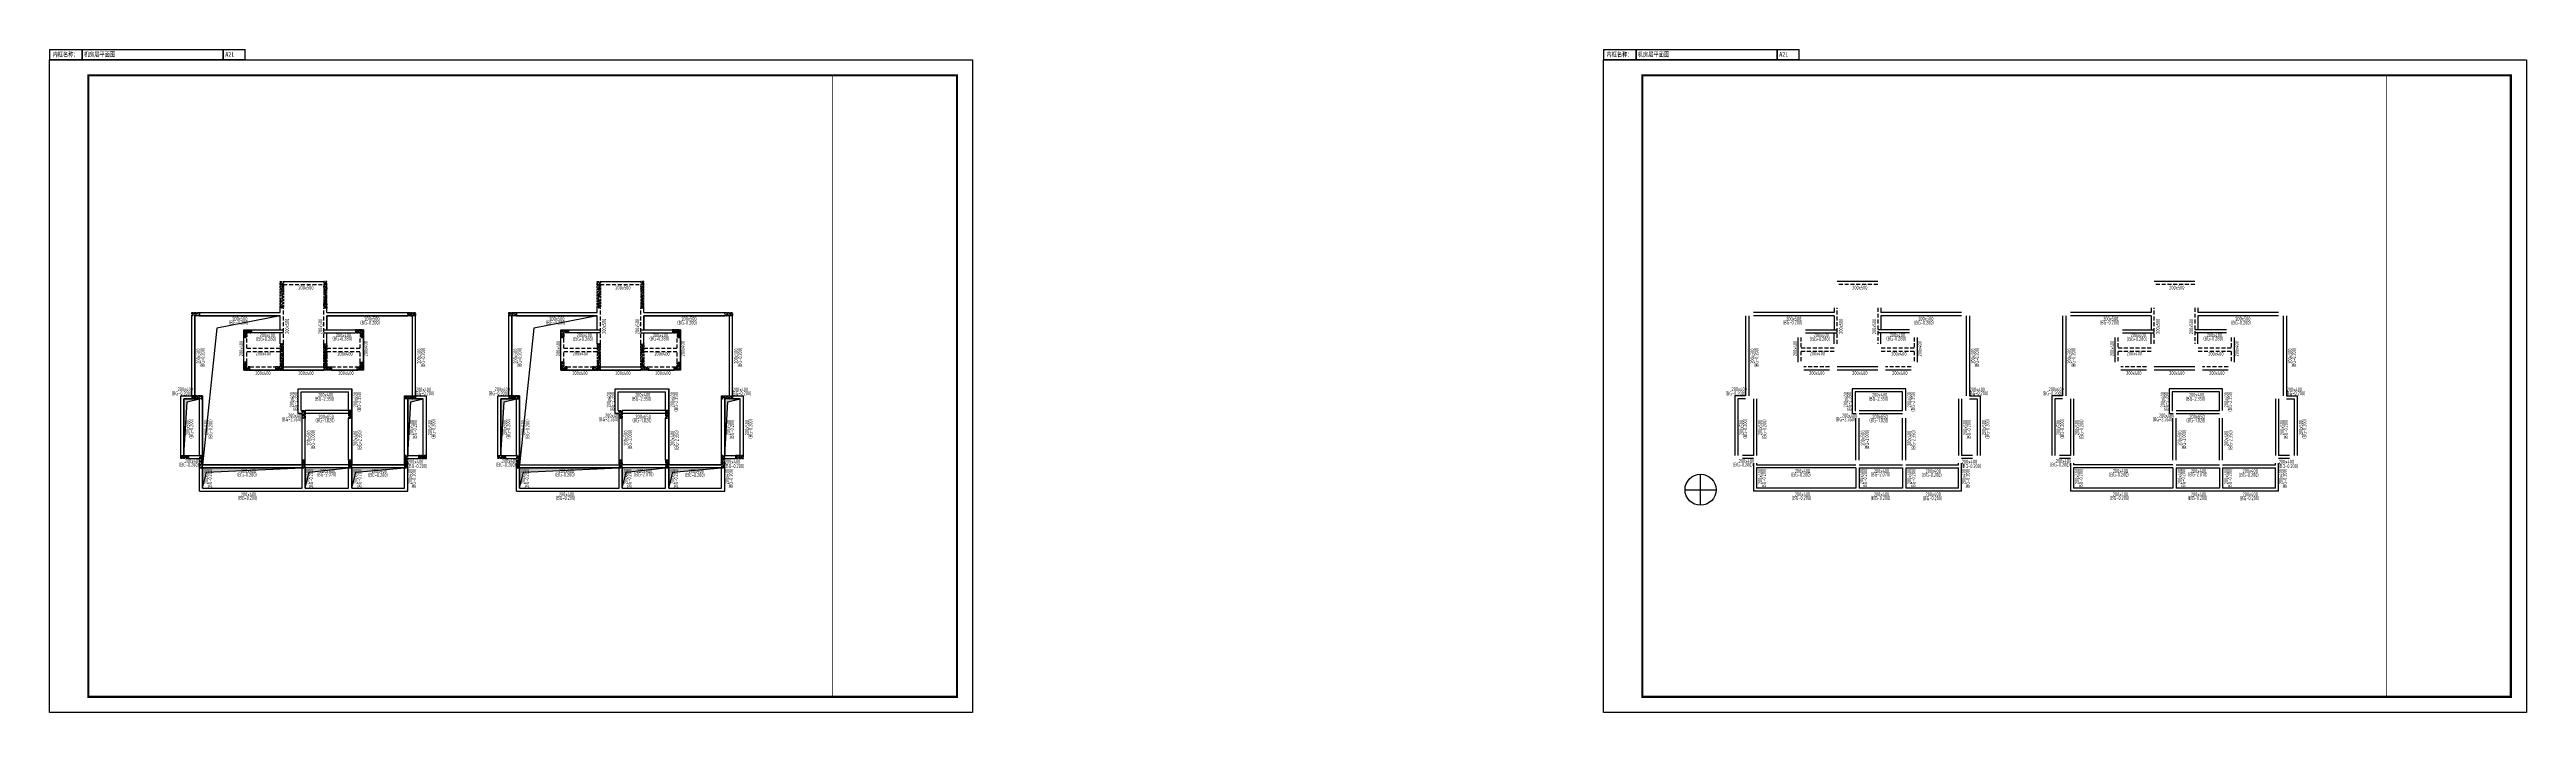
# Model space of a CAD drawing. Extents: x -100030 to 535495, y -23375 to 1879320.
# Drawn here: x 376095 to 535495, y 920793 to 963453 of the extents above; entities that cross this region are included whole.
import ezdxf

# ---------------------------------------------------------------- set-up
doc = ezdxf.new("R2010")
doc.units = 0
doc.header["$LTSCALE"] = 500
doc.linetypes.add('DASHED', pattern=[0.75, 0.5, -0.25])
doc.linetypes.add('DASHED2', pattern=[0.375, 0.25, -0.125])
doc.layers.get('0').update_dxf_attribs({"linetype": 'CONTINUOUS'})
for name, color, linetype in [('S_BEAM', 4, 'DASHED'), ('S_BEAM_TEXT_VERT', 41, 'CONTINUOUS'), ('S_HOLE', 201, 'CONTINUOUS'), ('S_HOLE_HACH', 254, 'CONTINUOUS'), ('S_WALL_BELW_DASH', 2, 'DASHED2'), ('S_WALL_BELW_DASH_HACH', 40, 'CONTINUOUS')]:
    doc.layers.add(name, color=color, linetype=linetype)
doc.layers.add('内框', color=8, linetype='CONTINUOUS', plot=False)
doc.styles.add('TH-STYLE3', font='tssdeng.shx', dxfattribs={"width": 0.7, "bigfont": 'tssdchn.shx'})
doc.styles.add('黑体', font='simhei.ttf')
pattern_1 = [(45, (0, 0), (-106.066, 106.066), []), (50, (0, 0), (215.17805, -18.82564), [22.5, -247.5]), (355, (0, 0), (-41.6254, 225.6576), [18, -198]), (100.4514, (17.93, -1.57), (173.5528, 206.8319), [19.122, -210.3426]), (46.1842, (0, 60), (320.1723, -49.6557), [33.75, -371.25]), (96.6356, (26.68, 55.86), (280.3988, 292.2354), [28.683, -315.514]), (351.1842, (0, 60), (280.3986, 292.2356), [27, -297]), (21, (30, 45), (179.0721, -120.7857), [22.5, -247.5]), (326, (30, 45), (72.9946, 217.545), [18, -198]), (71.4514, (44.92, 34.93), (252.0668, 96.7591), [19.122, -210.3426]), (37.5, (0, 0), (3.64796, 99.86816), [1.5, -195.6, 1.5, -201, 1.5, -198.75]), (7.5, (0, 0), (78.92086, 118.3235), [1.5, -114.6, 1.5, -191.1, 1.5, -75.75]), (327.5, (-66.9, 0), (160.14673, -6.76646), [1.5, -75, 1.5, -234, 1.5, -310.5]), (317.5, (-96.9, 0), (174.95585, 30.0315), [1.5, -97.5, 1.5, -155.4, 1.5, -220.5])]

# ---------------------------------------------------------------- blocks, each defined once
blk = doc.blocks.new('THAPE_A2L_inner')
at = {"layer": '内框'}
for p, q in [((0, 426.6), (0, 420)), ((0, 426.6), (126, 426.6)), ((0, 420), (21, 420)), ((12, 420), (0, 420)), ((36, 420), (12, 420)), ((21, 420), (21, 426.6)), ((21, 426.6), (21, 420)), ((21, 420), (111.8, 420)), ((84, 420), (36, 420)), ((126, 420), (84, 420)), ((111.8, 420), (111.8, 426.6)), ((111.8, 426.6), (111.8, 420)), ((111.8, 420), (126, 420)), ((126, 420), (126, 426.6))]:
    blk.add_line(p, q, dxfattribs=at)
blk.add_lwpolyline([(0, 0), (0, 420), (594, 420), (594, 0)], close=True, dxfattribs=at)
at = {"layer": '内框', "const_width": 1.4}
blk.add_lwpolyline([(25, 410), (25, 10), (584, 10), (584, 410)], close=True, dxfattribs=at)
at = {"layer": '内框', "const_width": 0.5}
blk.add_lwpolyline([(504, 410), (504, 10)], dxfattribs=at)
at = {"layer": '内框', "style": '黑体', "width": 0.8}
for s, p in [('内框名称：', (1.9, 422)), ('A2L', (113.1, 422))]:
    blk.add_text(s, height=3, dxfattribs=at).set_placement(p)
blk.add_attdef('内框名称', (22.1, 422), '', height=3, dxfattribs=at)
blk = doc.blocks.new('BASEPOINT', base_point=(382345, 835125))
for p, q in [((382345, 834125), (382345, 836125)), ((381345, 835125), (383345, 835125))]:
    blk.add_line(p, q)
blk.add_circle((382345, 835125), 1000)
blk = doc.blocks.new('DXMX_View_Plane_DEFAULT_19F_191030102230831939')
at = {"layer": 'S_WALL_BELW_DASH_HACH', "lineweight": -3}
h = blk.add_hatch(dxfattribs=at)
h.set_pattern_fill('钢筋混凝土', color=256, scale=30, style=0, pattern_type=2)
h.set_pattern_definition(pattern_1)
h.paths.add_polyline_path([(8800, 13200), (8800, 11700), (8600, 11700), (8600, 13400), (8800, 13400)], flags=0)
h = blk.add_hatch(dxfattribs=at)
h.set_pattern_fill('钢筋混凝土', color=256, scale=30, style=0, pattern_type=2)
h.set_pattern_definition(pattern_1)
h.paths.add_polyline_path([(11400, 13200), (11400, 11700), (11600, 11700), (11600, 13400), (11400, 13400)], flags=0)
h = blk.add_hatch(dxfattribs=at)
h.set_pattern_fill('钢筋混凝土', color=256, scale=30, style=0, pattern_type=2)
h.set_pattern_definition(pattern_1)
h.paths.add_polyline_path([(29200, 13200), (29200, 11700), (29000, 11700), (29000, 13400), (29200, 13400)], flags=0)
h = blk.add_hatch(dxfattribs=at)
h.set_pattern_fill('钢筋混凝土', color=256, scale=30, style=0, pattern_type=2)
h.set_pattern_definition(pattern_1)
h.paths.add_polyline_path([(31800, 13200), (31800, 11700), (32000, 11700), (32000, 13400), (31800, 13400)], flags=0)
h = blk.add_hatch(dxfattribs=at)
h.set_pattern_fill('钢筋混凝土', color=256, scale=30, style=0, pattern_type=2)
h.set_pattern_definition(pattern_1)
h.paths.add_polyline_path([(2900, 11400), (3400, 11400), (3400, 11200), (2900, 11200)], flags=0)
h = blk.add_hatch(dxfattribs=at)
h.set_pattern_fill('钢筋混凝土', color=256, scale=30, style=0, pattern_type=2)
h.set_pattern_definition(pattern_1)
h.paths.add_polyline_path([(16800, 11400), (17300, 11400), (17300, 11200), (16800, 11200)], flags=0)
h = blk.add_hatch(dxfattribs=at)
h.set_pattern_fill('钢筋混凝土', color=256, scale=30, style=0, pattern_type=2)
h.set_pattern_definition(pattern_1)
h.paths.add_polyline_path([(23300, 11400), (23800, 11400), (23800, 11200), (23300, 11200)], flags=0)
h = blk.add_hatch(dxfattribs=at)
h.set_pattern_fill('钢筋混凝土', color=256, scale=30, style=0, pattern_type=2)
h.set_pattern_definition(pattern_1)
h.paths.add_polyline_path([(37200, 11400), (37700, 11400), (37700, 11200), (37200, 11200)], flags=0)
h = blk.add_hatch(dxfattribs=at)
h.set_pattern_fill('钢筋混凝土', color=256, scale=30, style=0, pattern_type=2)
h.set_pattern_definition(pattern_1)
h.paths.add_polyline_path([(6450, 10300), (6750, 10300), (6750, 10100), (6450, 10100), (6450, 9800), (6250, 9800), (6250, 10300)], flags=0)
h = blk.add_hatch(dxfattribs=at)
h.set_pattern_fill('钢筋混凝土', color=256, scale=30, style=0, pattern_type=2)
h.set_pattern_definition(pattern_1)
h.paths.add_polyline_path([(13750, 10300), (13450, 10300), (13450, 10100), (13750, 10100), (13750, 9800), (13950, 9800), (13950, 10300)], flags=0)
h = blk.add_hatch(dxfattribs=at)
h.set_pattern_fill('钢筋混凝土', color=256, scale=30, style=0, pattern_type=2)
h.set_pattern_definition(pattern_1)
h.paths.add_polyline_path([(26850, 10300), (27150, 10300), (27150, 10100), (26850, 10100), (26850, 9800), (26650, 9800), (26650, 10300)], flags=0)
h = blk.add_hatch(dxfattribs=at)
h.set_pattern_fill('钢筋混凝土', color=256, scale=30, style=0, pattern_type=2)
h.set_pattern_definition(pattern_1)
h.paths.add_polyline_path([(34150, 10300), (33850, 10300), (33850, 10100), (34150, 10100), (34150, 9800), (34350, 9800), (34350, 10300)], flags=0)
h = blk.add_hatch(dxfattribs=at)
h.set_pattern_fill('钢筋混凝土', color=256, scale=30, style=0, pattern_type=2)
h.set_pattern_definition(pattern_1)
h.paths.add_polyline_path([(6650, 7900), (6450, 7900), (6450, 8200), (6250, 8200), (6250, 7700), (6650, 7700)], flags=0)
h = blk.add_hatch(dxfattribs=at)
h.set_pattern_fill('钢筋混凝土', color=256, scale=30, style=0, pattern_type=2)
h.set_pattern_definition(pattern_1)
h.paths.add_polyline_path([(8600, 7900), (8300, 7900), (8300, 7700), (8800, 7700), (8800, 9400), (8600, 9400)], flags=0)
h = blk.add_hatch(dxfattribs=at)
h.set_pattern_fill('钢筋混凝土', color=256, scale=30, style=0, pattern_type=2)
h.set_pattern_definition(pattern_1)
h.paths.add_polyline_path([(11600, 7900), (11900, 7900), (11900, 7700), (11400, 7700), (11400, 9400), (11600, 9400)], flags=0)
h = blk.add_hatch(dxfattribs=at)
h.set_pattern_fill('钢筋混凝土', color=256, scale=30, style=0, pattern_type=2)
h.set_pattern_definition(pattern_1)
h.paths.add_polyline_path([(13550, 7900), (13750, 7900), (13750, 8200), (13950, 8200), (13950, 7700), (13550, 7700)], flags=0)
h = blk.add_hatch(dxfattribs=at)
h.set_pattern_fill('钢筋混凝土', color=256, scale=30, style=0, pattern_type=2)
h.set_pattern_definition(pattern_1)
h.paths.add_polyline_path([(27050, 7900), (26850, 7900), (26850, 8200), (26650, 8200), (26650, 7700), (27050, 7700)], flags=0)
h = blk.add_hatch(dxfattribs=at)
h.set_pattern_fill('钢筋混凝土', color=256, scale=30, style=0, pattern_type=2)
h.set_pattern_definition(pattern_1)
h.paths.add_polyline_path([(29000, 7900), (28700, 7900), (28700, 7700), (29200, 7700), (29200, 9400), (29000, 9400)], flags=0)
h = blk.add_hatch(dxfattribs=at)
h.set_pattern_fill('钢筋混凝土', color=256, scale=30, style=0, pattern_type=2)
h.set_pattern_definition(pattern_1)
h.paths.add_polyline_path([(32000, 7900), (32300, 7900), (32300, 7700), (31800, 7700), (31800, 9400), (32000, 9400)], flags=0)
h = blk.add_hatch(dxfattribs=at)
h.set_pattern_fill('钢筋混凝土', color=256, scale=30, style=0, pattern_type=2)
h.set_pattern_definition(pattern_1)
h.paths.add_polyline_path([(33950, 7900), (34150, 7900), (34150, 8200), (34350, 8200), (34350, 7700), (33950, 7700)], flags=0)
h = blk.add_hatch(dxfattribs=at)
h.set_pattern_fill('钢筋混凝土', color=256, scale=30, style=0, pattern_type=2)
h.set_pattern_definition(pattern_1)
h.paths.add_polyline_path([(3600, 6050), (2900, 6050), (2900, 5850), (3600, 5850)], flags=0)
h = blk.add_hatch(dxfattribs=at)
h.set_pattern_fill('钢筋混凝土', color=256, scale=30, style=0, pattern_type=2)
h.set_pattern_definition(pattern_1)
h.paths.add_polyline_path([(10000, 5100), (10200, 5100), (10200, 4600), (10000, 4600)], flags=0)
h = blk.add_hatch(dxfattribs=at)
h.set_pattern_fill('钢筋混凝土', color=256, scale=30, style=0, pattern_type=2)
h.set_pattern_definition(pattern_1)
h.paths.add_polyline_path([(13000, 4600), (13200, 4600), (13200, 5100), (13000, 5100)], flags=0)
h = blk.add_hatch(dxfattribs=at)
h.set_pattern_fill('钢筋混凝土', color=256, scale=30, style=0, pattern_type=2)
h.set_pattern_definition(pattern_1)
h.paths.add_polyline_path([(16600, 6050), (17300, 6050), (17300, 5850), (16600, 5850)], flags=0)
h = blk.add_hatch(dxfattribs=at)
h.set_pattern_fill('钢筋混凝土', color=256, scale=30, style=0, pattern_type=2)
h.set_pattern_definition(pattern_1)
h.paths.add_polyline_path([(24000, 6050), (23300, 6050), (23300, 5850), (24000, 5850)], flags=0)
h = blk.add_hatch(dxfattribs=at)
h.set_pattern_fill('钢筋混凝土', color=256, scale=30, style=0, pattern_type=2)
h.set_pattern_definition(pattern_1)
h.paths.add_polyline_path([(30400, 5100), (30600, 5100), (30600, 4600), (30400, 4600)], flags=0)
h = blk.add_hatch(dxfattribs=at)
h.set_pattern_fill('钢筋混凝土', color=256, scale=30, style=0, pattern_type=2)
h.set_pattern_definition(pattern_1)
h.paths.add_polyline_path([(33400, 4600), (33600, 4600), (33600, 5100), (33400, 5100)], flags=0)
h = blk.add_hatch(dxfattribs=at)
h.set_pattern_fill('钢筋混凝土', color=256, scale=30, style=0, pattern_type=2)
h.set_pattern_definition(pattern_1)
h.paths.add_polyline_path([(37000, 6050), (37700, 6050), (37700, 5850), (37000, 5850)], flags=0)
h = blk.add_hatch(dxfattribs=at)
h.set_pattern_fill('钢筋混凝土', color=256, scale=30, style=0, pattern_type=2)
h.set_pattern_definition(pattern_1)
h.paths.add_polyline_path([(2200, 2200), (2700, 2200), (2700, 2000), (2200, 2000)], flags=0)
h = blk.add_hatch(dxfattribs=at)
h.set_pattern_fill('钢筋混凝土', color=256, scale=30, style=0, pattern_type=2)
h.set_pattern_definition(pattern_1)
h.paths.add_polyline_path([(3400, 1400), (3600, 1400), (3600, 2200), (3400, 2200)], flags=0)
h = blk.add_hatch(dxfattribs=at)
h.set_pattern_fill('钢筋混凝土', color=256, scale=30, style=0, pattern_type=2)
h.set_pattern_definition(pattern_1)
h.paths.add_polyline_path([(10000, 1400), (10200, 1400), (10200, 1900), (10000, 1900)], flags=0)
h = blk.add_hatch(dxfattribs=at)
h.set_pattern_fill('钢筋混凝土', color=256, scale=30, style=0, pattern_type=2)
h.set_pattern_definition(pattern_1)
h.paths.add_polyline_path([(13000, 1400), (13200, 1400), (13200, 1900), (13000, 1900)], flags=0)
h = blk.add_hatch(dxfattribs=at)
h.set_pattern_fill('钢筋混凝土', color=256, scale=30, style=0, pattern_type=2)
h.set_pattern_definition(pattern_1)
h.paths.add_polyline_path([(16600, 1400), (16800, 1400), (16800, 2200), (16600, 2200)], flags=0)
h = blk.add_hatch(dxfattribs=at)
h.set_pattern_fill('钢筋混凝土', color=256, scale=30, style=0, pattern_type=2)
h.set_pattern_definition(pattern_1)
h.paths.add_polyline_path([(18000, 2200), (17500, 2200), (17500, 2000), (18000, 2000)], flags=0)
h = blk.add_hatch(dxfattribs=at)
h.set_pattern_fill('钢筋混凝土', color=256, scale=30, style=0, pattern_type=2)
h.set_pattern_definition(pattern_1)
h.paths.add_polyline_path([(22600, 2200), (23100, 2200), (23100, 2000), (22600, 2000)], flags=0)
h = blk.add_hatch(dxfattribs=at)
h.set_pattern_fill('钢筋混凝土', color=256, scale=30, style=0, pattern_type=2)
h.set_pattern_definition(pattern_1)
h.paths.add_polyline_path([(23800, 1400), (24000, 1400), (24000, 2200), (23800, 2200)], flags=0)
h = blk.add_hatch(dxfattribs=at)
h.set_pattern_fill('钢筋混凝土', color=256, scale=30, style=0, pattern_type=2)
h.set_pattern_definition(pattern_1)
h.paths.add_polyline_path([(30400, 1400), (30600, 1400), (30600, 1900), (30400, 1900)], flags=0)
h = blk.add_hatch(dxfattribs=at)
h.set_pattern_fill('钢筋混凝土', color=256, scale=30, style=0, pattern_type=2)
h.set_pattern_definition(pattern_1)
h.paths.add_polyline_path([(33400, 1400), (33600, 1400), (33600, 1900), (33400, 1900)], flags=0)
h = blk.add_hatch(dxfattribs=at)
h.set_pattern_fill('钢筋混凝土', color=256, scale=30, style=0, pattern_type=2)
h.set_pattern_definition(pattern_1)
h.paths.add_polyline_path([(37000, 1400), (37200, 1400), (37200, 2200), (37000, 2200)], flags=0)
h = blk.add_hatch(dxfattribs=at)
h.set_pattern_fill('钢筋混凝土', color=256, scale=30, style=0, pattern_type=2)
h.set_pattern_definition(pattern_1)
h.paths.add_polyline_path([(38400, 2200), (37900, 2200), (37900, 2000), (38400, 2000)], flags=0)
at = {"layer": 'S_BEAM', "linetype": 'ByBlock', "lineweight": -3}
for p, q in [((8800, 13400), (11400, 13400)), ((29200, 13400), (31800, 13400)), ((2900, 6050), (2900, 11200)), ((3100, 6050), (3100, 11200)), ((3400, 11400), (8600, 11400)), ((3400, 11200), (8600, 11200)), ((8600, 11400), (8600, 11700)), ((8600, 10300), (8600, 11200)), ((11600, 11400), (11600, 11700)), ((11600, 11400), (16800, 11400)), ((11600, 11200), (16800, 11200)), ((11600, 10300), (11600, 11200)), ((17100, 6050), (17100, 11200)), ((17300, 6050), (17300, 11200)), ((23300, 6050), (23300, 11200)), ((23500, 6050), (23500, 11200)), ((23800, 11400), (29000, 11400)), ((23800, 11200), (29000, 11200)), ((29000, 11400), (29000, 11700)), ((29000, 10300), (29000, 11200)), ((32000, 11400), (32000, 11700)), ((32000, 11400), (37200, 11400)), ((32000, 11200), (37200, 11200)), ((32000, 10300), (32000, 11200)), ((37500, 6050), (37500, 11200)), ((37700, 6050), (37700, 11200)), ((6250, 8200), (6250, 9800)), ((6750, 10300), (8800, 10300)), ((8800, 10100), (6750, 10100)), ((8600, 9400), (8600, 10100)), ((11400, 10300), (13450, 10300)), ((11400, 10100), (13450, 10100)), ((11600, 9400), (11600, 10100)), ((13950, 8200), (13950, 9800)), ((26650, 8200), (26650, 9800)), ((27150, 10300), (29200, 10300)), ((29200, 10100), (27150, 10100)), ((29000, 9400), (29000, 10100)), ((31800, 10300), (33850, 10300)), ((31800, 10100), (33850, 10100)), ((32000, 9400), (32000, 10100)), ((34350, 8200), (34350, 9800)), ((6650, 7700), (8300, 7700)), ((8800, 7900), (11400, 7900)), ((8800, 7700), (11400, 7700)), ((9750, 6500), (13200, 6500)), ((9750, 4900), (9750, 6500)), ((11900, 7700), (13550, 7700)), ((13200, 5100), (13200, 6500)), ((27050, 7700), (28700, 7700)), ((29200, 7900), (31800, 7900)), ((29200, 7700), (31800, 7700)), ((30150, 6500), (33600, 6500)), ((30150, 4900), (30150, 6500)), ((32300, 7700), (33950, 7700)), ((33600, 5100), (33600, 6500)), ((2200, 6050), (2900, 6050)), ((2200, 2200), (2200, 6050)), ((2400, 5850), (2900, 5850)), ((2400, 2200), (2400, 5850)), ((3400, 2200), (3400, 5850)), ((3600, 2200), (3600, 5850)), ((9750, 4900), (10000, 4900)), ((9950, 6300), (13000, 6300)), ((9950, 5100), (9950, 6300)), ((9950, 5100), (10000, 5100)), ((13000, 5100), (10200, 5100)), ((13000, 4900), (10200, 4900)), ((13000, 5100), (13000, 6300)), ((16600, 2200), (16600, 5850)), ((16800, 2200), (16800, 5850)), ((17300, 6050), (18000, 6050)), ((17300, 5850), (17800, 5850)), ((17800, 2200), (17800, 5850)), ((18000, 2200), (18000, 6050)), ((22600, 6050), (23300, 6050)), ((22600, 2200), (22600, 6050)), ((22800, 5850), (23300, 5850)), ((22800, 2200), (22800, 5850)), ((23800, 2200), (23800, 5850)), ((24000, 2200), (24000, 5850)), ((30150, 4900), (30400, 4900)), ((30350, 6300), (33400, 6300)), ((30350, 5100), (30350, 6300)), ((30350, 5100), (30400, 5100)), ((33400, 5100), (30600, 5100)), ((33400, 4900), (30600, 4900)), ((33400, 5100), (33400, 6300)), ((37000, 2200), (37000, 5850)), ((37200, 2200), (37200, 5850)), ((37700, 6050), (38400, 6050)), ((37700, 5850), (38200, 5850)), ((38200, 2200), (38200, 5850)), ((38400, 2200), (38400, 6050)), ((10000, 1900), (10000, 4600)), ((10200, 1900), (10200, 4600)), ((13000, 1900), (13000, 4600)), ((13200, 1900), (13200, 4600)), ((30400, 1900), (30400, 4600)), ((30600, 1900), (30600, 4600)), ((33400, 1900), (33400, 4600)), ((33600, 1900), (33600, 4600)), ((2700, 2200), (3400, 2200)), ((2700, 2000), (3400, 2000)), ((3400, -100), (3400, 1700)), ((3600, 1600), (3600, 1700)), ((10000, 1600), (3600, 1600)), ((13000, 1600), (10200, 1600)), ((16600, 1600), (13200, 1600)), ((16600, 1600), (16600, 1700)), ((16800, 2200), (17500, 2200)), ((16800, 2000), (17500, 2000)), ((16800, -100), (16800, 1700)), ((23100, 2200), (23800, 2200)), ((23100, 2000), (23800, 2000)), ((23800, -100), (23800, 1700)), ((24000, 1600), (24000, 1700)), ((24000, 1600), (30400, 1600)), ((33400, 1600), (30600, 1600)), ((37000, 1600), (33600, 1600)), ((37000, 1600), (37000, 1700)), ((37200, 2200), (37900, 2200)), ((37200, 2000), (37900, 2000)), ((37200, -100), (37200, 1700)), ((3600, 1400), (10000, 1400)), ((3600, 100), (3600, 1400)), ((3600, 100), (10000, 100)), ((10000, 100), (10000, 1400)), ((13000, 1400), (10200, 1400)), ((10200, 100), (10200, 1400)), ((10200, 100), (13000, 100)), ((13000, 100), (13000, 1400)), ((16600, 1400), (13200, 1400)), ((13200, 100), (13200, 1400)), ((13200, 100), (16600, 100)), ((16600, 100), (16600, 1400)), ((24000, 1400), (30400, 1400)), ((24000, 100), (24000, 1400)), ((24000, 100), (30400, 100)), ((30400, 100), (30400, 1400)), ((33400, 1400), (30600, 1400)), ((30600, 100), (30600, 1400)), ((30600, 100), (33400, 100)), ((33400, 100), (33400, 1400)), ((37000, 1400), (33600, 1400)), ((33600, 100), (33600, 1400)), ((33600, 100), (37000, 100)), ((37000, 100), (37000, 1400)), ((3400, -100), (16800, -100)), ((23800, -100), (37200, -100))]:
    blk.add_line(p, q, dxfattribs=at)
at = {"layer": 'S_BEAM', "lineweight": -3}
for p, q in [((8800, 13200), (11400, 13200)), ((29200, 13200), (31800, 13200)), ((8800, 9400), (8800, 11700)), ((11400, 9400), (11400, 11700)), ((29200, 9400), (29200, 11700)), ((31800, 9400), (31800, 11700)), ((6450, 9100), (6450, 9800)), ((13750, 9100), (13750, 9800)), ((26850, 9100), (26850, 9800)), ((34150, 9100), (34150, 9800)), ((6450, 9100), (8600, 9100)), ((6450, 8900), (8600, 8900)), ((6450, 8200), (6450, 8900)), ((11600, 9100), (13750, 9100)), ((11600, 8900), (13750, 8900)), ((13750, 8200), (13750, 8900)), ((26850, 9100), (29000, 9100)), ((26850, 8900), (29000, 8900)), ((26850, 8200), (26850, 8900)), ((32000, 9100), (34150, 9100)), ((32000, 8900), (34150, 8900)), ((34150, 8200), (34150, 8900)), ((6650, 7900), (8300, 7900)), ((11900, 7900), (13550, 7900)), ((27050, 7900), (28700, 7900)), ((32300, 7900), (33950, 7900))]:
    blk.add_line(p, q, dxfattribs=at)
at = {"layer": 'S_WALL_BELW_DASH', "linetype": 'DASHED', "lineweight": -3, "ltscale": 0.5, "flags": 128}
for points in [[(8800, 13200), (8800, 11700), (8600, 11700), (8600, 13400), (8800, 13400), (8800, 13200)], [(11400, 13200), (11400, 11700), (11600, 11700), (11600, 13400), (11400, 13400), (11400, 13200)], [(29200, 13200), (29200, 11700), (29000, 11700), (29000, 13400), (29200, 13400), (29200, 13200)], [(31800, 13200), (31800, 11700), (32000, 11700), (32000, 13400), (31800, 13400), (31800, 13200)], [(2900, 11400), (3400, 11400), (3400, 11200), (2900, 11200), (2900, 11400)], [(16800, 11400), (17300, 11400), (17300, 11200), (16800, 11200), (16800, 11400)], [(23300, 11400), (23800, 11400), (23800, 11200), (23300, 11200), (23300, 11400)], [(37200, 11400), (37700, 11400), (37700, 11200), (37200, 11200), (37200, 11400)], [(6450, 10300), (6750, 10300), (6750, 10100), (6450, 10100), (6450, 9800), (6250, 9800), (6250, 10300), (6450, 10300)], [(13750, 10300), (13450, 10300), (13450, 10100), (13750, 10100), (13750, 9800), (13950, 9800), (13950, 10300), (13750, 10300)], [(26850, 10300), (27150, 10300), (27150, 10100), (26850, 10100), (26850, 9800), (26650, 9800), (26650, 10300), (26850, 10300)], [(34150, 10300), (33850, 10300), (33850, 10100), (34150, 10100), (34150, 9800), (34350, 9800), (34350, 10300), (34150, 10300)], [(6650, 7900), (6450, 7900), (6450, 8200), (6250, 8200), (6250, 7700), (6650, 7700), (6650, 7900)], [(8600, 7900), (8300, 7900), (8300, 7700), (8800, 7700), (8800, 9400), (8600, 9400), (8600, 7900)], [(11600, 7900), (11900, 7900), (11900, 7700), (11400, 7700), (11400, 9400), (11600, 9400), (11600, 7900)], [(13550, 7900), (13750, 7900), (13750, 8200), (13950, 8200), (13950, 7700), (13550, 7700), (13550, 7900)], [(27050, 7900), (26850, 7900), (26850, 8200), (26650, 8200), (26650, 7700), (27050, 7700), (27050, 7900)], [(29000, 7900), (28700, 7900), (28700, 7700), (29200, 7700), (29200, 9400), (29000, 9400), (29000, 7900)], [(32000, 7900), (32300, 7900), (32300, 7700), (31800, 7700), (31800, 9400), (32000, 9400), (32000, 7900)], [(33950, 7900), (34150, 7900), (34150, 8200), (34350, 8200), (34350, 7700), (33950, 7700), (33950, 7900)], [(3600, 6050), (2900, 6050), (2900, 5850), (3600, 5850), (3600, 6050)], [(10000, 5100), (10200, 5100), (10200, 4600), (10000, 4600), (10000, 5100)], [(13000, 4600), (13200, 4600), (13200, 5100), (13000, 5100), (13000, 4600)], [(16600, 6050), (17300, 6050), (17300, 5850), (16600, 5850), (16600, 6050)], [(24000, 6050), (23300, 6050), (23300, 5850), (24000, 5850), (24000, 6050)], [(30400, 5100), (30600, 5100), (30600, 4600), (30400, 4600), (30400, 5100)], [(33400, 4600), (33600, 4600), (33600, 5100), (33400, 5100), (33400, 4600)], [(37000, 6050), (37700, 6050), (37700, 5850), (37000, 5850), (37000, 6050)], [(2200, 2200), (2700, 2200), (2700, 2000), (2200, 2000), (2200, 2200)], [(3400, 1400), (3600, 1400), (3600, 2200), (3400, 2200), (3400, 1400)], [(10000, 1400), (10200, 1400), (10200, 1900), (10000, 1900), (10000, 1400)], [(13000, 1400), (13200, 1400), (13200, 1900), (13000, 1900), (13000, 1400)], [(16600, 1400), (16800, 1400), (16800, 2200), (16600, 2200), (16600, 1400)], [(18000, 2200), (17500, 2200), (17500, 2000), (18000, 2000), (18000, 2200)], [(22600, 2200), (23100, 2200), (23100, 2000), (22600, 2000), (22600, 2200)], [(23800, 1400), (24000, 1400), (24000, 2200), (23800, 2200), (23800, 1400)], [(30400, 1400), (30600, 1400), (30600, 1900), (30400, 1900), (30400, 1400)], [(33400, 1400), (33600, 1400), (33600, 1900), (33400, 1900), (33400, 1400)], [(37000, 1400), (37200, 1400), (37200, 2200), (37000, 2200), (37000, 1400)], [(38400, 2200), (37900, 2200), (37900, 2000), (38400, 2000), (38400, 2200)]]:
    blk.add_lwpolyline(points, close=True, dxfattribs=at)
at = {"layer": 'S_BEAM_TEXT_VERT', "lineweight": -3, "style": 'TH-STYLE3', "width": 0.7}
for s, p in [('200x500', (9760, 12882)), ('200x500', (30160, 12882)), ('(BG-0.200)', (5295, 10635)), ('200x500', (5510, 10882)), ('(BG+0.280)', (7055, 9575)), ('200x400', (7272, 9819)), ('(BG+0.280)', (11959, 9599)), ('200x400', (12172, 9819)), ('(BG-0.200)', (13752, 10622)), ('200x500', (14010, 10882)), ('(BG-0.200)', (25695, 10635)), ('200x500', (25910, 10882)), ('(BG+0.280)', (27455, 9575)), ('200x400', (27672, 9819)), ('(BG+0.280)', (32359, 9599)), ('200x400', (32572, 9819)), ('(BG-0.200)', (34152, 10622)), ('200x500', (34410, 10882)), ('200x400', (7022, 8648)), ('200x400', (12272, 8619)), ('200x400', (27422, 8648)), ('200x400', (32672, 8619)), ('200x400', (1993, 6346)), ('200x400', (6992, 7382)), ('200x400', (9760, 7382)), ('200x400', (12335, 7382)), ('200x400', (17322, 6328)), ('200x400', (22393, 6346)), ('200x400', (27392, 7382)), ('200x400', (30160, 7382)), ('200x400', (32735, 7382)), ('200x400', (37722, 6328)), ('(BG-0.200)', (1608, 6081)), ('200x400', (9099, 4658)), ('(BG-2.350)', (10821, 5726)), ('200x400', (11030, 5982)), ('200x650', (11055, 4582)), ('(BG-0.200)', (17257, 6084)), ('(BG-0.200)', (22008, 6081)), ('200x400', (29499, 4658)), ('(BG-2.350)', (31221, 5726)), ('200x400', (31430, 5982)), ('200x650', (31455, 4582)), ('(BG-0.200)', (37657, 6084)), ('(BG-2.350)', (8690, 4411)), ('(BG-1.820)', (10864, 4340)), ('(BG-2.350)', (29090, 4411)), ('(BG-1.820)', (31264, 4340)), ('(BG-0.200)', (2099, 1491)), ('200x400', (2460, 1732)), ('(BG-0.200)', (16802, 1398)), ('200x400', (16810, 1682)), ('(BG-0.200)', (22499, 1491)), ('200x400', (22860, 1732)), ('(BG-0.200)', (37202, 1398)), ('200x400', (37210, 1682)), ('(BG-0.200)', (5834, 845)), ('200x400', (6066, 1082)), ('(BG-2.070)', (10952, 859)), ('200x400', (11155, 1082)), ('(BG-0.200)', (14262, 827)), ('200x400', (14477, 1082)), ('(BG-0.200)', (26298, 845)), ('200x400', (26530, 1082)), ('(BG-2.070)', (31370, 859)), ('200x400', (31555, 1082)), ('(BG-0.200)', (34662, 827)), ('200x400', (34877, 1082)), ('(BG-0.200)', (5875, -653)), ('200x400', (6066, -418)), ('(BG-0.200)', (26338, -653)), ('200x400', (26530, -418))]:
    blk.add_text(s, height=250, dxfattribs=at).set_placement(p)
for s, p in [('200x500', (9155, 10034)), ('200x500', (11299, 10012)), ('200x500', (29555, 10034)), ('200x500', (31699, 10012)), ('200x500', (3455, 8109)), ('(BG-0.200)', (3725, 7871)), ('200x400', (6209, 8595)), ('200x400', (14227, 8579)), ('200x500', (17655, 8109)), ('(BG-0.200)', (17912, 7874)), ('200x500', (23855, 8109)), ('(BG-0.200)', (24125, 7871)), ('200x400', (26609, 8595)), ('200x400', (34627, 8579)), ('200x500', (38055, 8109)), ('(BG-0.200)', (38312, 7874)), ('200x400', (9461, 5295)), ('(BG-2.350)', (9695, 5057)), ('200x400', (13555, 5295)), ('(BG-2.350)', (13802, 5030)), ('200x400', (29861, 5295)), ('(BG-2.350)', (30095, 5057)), ('200x400', (33955, 5295)), ('(BG-2.350)', (34202, 5030)), ('200x500', (2755, 3509)), ('(BG-0.200)', (2997, 3293)), ('200x500', (3955, 3509)), ('(BG-0.200)', (4233, 3274)), ('200x500', (10555, 2834)), ('(BG-2.000)', (10831, 2597)), ('200x400', (13555, 2817)), ('(BG-2.350)', (13828, 2561)), ('200x500', (17155, 3509)), ('(BG-0.200)', (17388, 3256)), ('200x500', (18355, 3509)), ('(BG-0.200)', (18586, 3289)), ('200x500', (23155, 3509)), ('(BG-0.200)', (23397, 3293)), ('200x500', (24355, 3509)), ('(BG-0.200)', (24633, 3274)), ('200x500', (30955, 2834)), ('(BG-2.000)', (31231, 2597)), ('200x400', (33955, 2817)), ('(BG-2.350)', (34228, 2561)), ('200x500', (37555, 3509)), ('(BG-0.200)', (37788, 3256)), ('200x500', (38755, 3509)), ('(BG-0.200)', (38986, 3289)), ('200x400', (3955, 359)), ('(BG-0.200)', (4200, 101)), ('200x400', (10467, 359)), ('(BG-0.200)', (10715, 101)), ('200x400', (13555, 359)), ('(BG-0.200)', (13824, 101)), ('200x400', (17069, 346)), ('(BG-0.200)', (17323, 84)), ('200x400', (24355, 359)), ('(BG-0.200)', (24600, 101)), ('200x400', (30955, 359)), ('(BG-0.200)', (31190, 101)), ('200x400', (33955, 359)), ('(BG-0.200)', (34188, 101)), ('200x400', (37469, 346)), ('(BG-0.200)', (37723, 84))]:
    blk.add_text(s, height=250, rotation=90, dxfattribs=at).set_placement(p)

msp = doc.modelspace()

# ---------------------------------------------------------------- hatches: boundary and pattern name
at = {"layer": 'S_HOLE_HACH', "lineweight": -3}
h = msp.add_hatch(color=256, dxfattribs=at)
h.dxf.hatch_style = 1
h.paths.add_polyline_path([(384745, 937325), (384945, 940775), (385745, 940975), (384745, 940975)])
h = msp.add_hatch(color=256, dxfattribs=at)
h.dxf.hatch_style = 1
h.paths.add_polyline_path([(399145, 937325), (399345, 940775), (400145, 940975), (399145, 940975)])
h = msp.add_hatch(color=256, dxfattribs=at)
h.dxf.hatch_style = 1
h.paths.add_polyline_path([(405145, 937325), (405345, 940775), (406145, 940975), (405145, 940975)])
h = msp.add_hatch(color=256, dxfattribs=at)
h.dxf.hatch_style = 1
h.paths.add_polyline_path([(419545, 937325), (419745, 940775), (420545, 940975), (419545, 940975)])
h = msp.add_hatch(color=256, dxfattribs=at)
h.dxf.hatch_style = 1
h.paths.add_polyline_path([(385945, 935225), (386205, 936265), (392345, 936525), (385945, 936525)])
h = msp.add_hatch(color=256, dxfattribs=at)
h.dxf.hatch_style = 1
h.paths.add_polyline_path([(392545, 935225), (392805, 936265), (395345, 936525), (392545, 936525)])
h = msp.add_hatch(color=256, dxfattribs=at)
h.dxf.hatch_style = 1
h.paths.add_polyline_path([(395545, 935225), (395805, 936265), (398945, 936525), (395545, 936525)])
h = msp.add_hatch(color=256, dxfattribs=at)
h.dxf.hatch_style = 1
h.paths.add_polyline_path([(406345, 935225), (406605, 936265), (412745, 936525), (406345, 936525)])
h = msp.add_hatch(color=256, dxfattribs=at)
h.dxf.hatch_style = 1
h.paths.add_polyline_path([(412945, 935225), (413205, 936265), (415745, 936525), (412945, 936525)])
h = msp.add_hatch(color=256, dxfattribs=at)
h.dxf.hatch_style = 1
h.paths.add_polyline_path([(415945, 935225), (416205, 936265), (419345, 936525), (415945, 936525)])

# ---------------------------------------------------------------- linework, layer by layer
at = {"layer": 'S_BEAM', "linetype": 'ByBlock'}
for p, q in [((493745, 948525), (491145, 948525)), ((514145, 948525), (511545, 948525)), ((485245, 946325), (485245, 941175)), ((485445, 946325), (485445, 941175)), ((490945, 946525), (485745, 946525)), ((490945, 946325), (485745, 946325)), ((489095, 945425), (491145, 945425)), ((490945, 946825), (490945, 946525)), ((490945, 946325), (490945, 945425)), ((495795, 945425), (493745, 945425)), ((493945, 946825), (493945, 946525)), ((499145, 946525), (493945, 946525)), ((499145, 946325), (493945, 946325)), ((493945, 946325), (493945, 945425)), ((499445, 946325), (499445, 941175)), ((499645, 946325), (499645, 941175)), ((505645, 946325), (505645, 941175)), ((505845, 946325), (505845, 941175)), ((511345, 946525), (506145, 946525)), ((511345, 946325), (506145, 946325)), ((509495, 945425), (511545, 945425)), ((511345, 946825), (511345, 946525)), ((511345, 946325), (511345, 945425)), ((516195, 945425), (514145, 945425)), ((514345, 946825), (514345, 946525)), ((519545, 946525), (514345, 946525)), ((519545, 946325), (514345, 946325)), ((514345, 946325), (514345, 945425)), ((519845, 946325), (519845, 941175)), ((520045, 946325), (520045, 941175)), ((488595, 944925), (488595, 943325)), ((489095, 945225), (491145, 945225)), ((490945, 944525), (490945, 945225)), ((495795, 945225), (493745, 945225)), ((493945, 944525), (493945, 945225)), ((496295, 944925), (496295, 943325)), ((508995, 944925), (508995, 943325)), ((509495, 945225), (511545, 945225)), ((511345, 944525), (511345, 945225)), ((516195, 945225), (514145, 945225)), ((514345, 944525), (514345, 945225)), ((516695, 944925), (516695, 943325)), ((490645, 942825), (488995, 942825)), ((493745, 943025), (491145, 943025)), ((493745, 942825), (491145, 942825)), ((495895, 942825), (494245, 942825)), ((511045, 942825), (509395, 942825)), ((514145, 943025), (511545, 943025)), ((514145, 942825), (511545, 942825)), ((516295, 942825), (514645, 942825)), ((484545, 941175), (484545, 937325)), ((485245, 941175), (484545, 941175)), ((484745, 940975), (484745, 937325)), ((485245, 940975), (484745, 940975)), ((485745, 940975), (485745, 937325)), ((485945, 940975), (485945, 937325)), ((495545, 941625), (492095, 941625)), ((492095, 941625), (492095, 940025)), ((495345, 941425), (492295, 941425)), ((492295, 941425), (492295, 940225)), ((495345, 940225), (495345, 941425)), ((495545, 940225), (495545, 941625)), ((498945, 940975), (498945, 937325)), ((499145, 940975), (499145, 937325)), ((499645, 941175), (500345, 941175)), ((499645, 940975), (500145, 940975)), ((500145, 940975), (500145, 937325)), ((500345, 941175), (500345, 937325)), ((504945, 941175), (504945, 937325)), ((505645, 941175), (504945, 941175)), ((505145, 940975), (505145, 937325)), ((505645, 940975), (505145, 940975)), ((506145, 940975), (506145, 937325)), ((506345, 940975), (506345, 937325)), ((515945, 941625), (512495, 941625)), ((512495, 941625), (512495, 940025)), ((515745, 941425), (512695, 941425)), ((512695, 941425), (512695, 940225)), ((515745, 940225), (515745, 941425)), ((515945, 940225), (515945, 941625)), ((519345, 940975), (519345, 937325)), ((519545, 940975), (519545, 937325)), ((520045, 941175), (520745, 941175)), ((520045, 940975), (520545, 940975)), ((520545, 940975), (520545, 937325)), ((520745, 941175), (520745, 937325)), ((492095, 940025), (492345, 940025)), ((492295, 940225), (492345, 940225)), ((492345, 937025), (492345, 939725)), ((492545, 940225), (495345, 940225)), ((492545, 940025), (495345, 940025)), ((492545, 937025), (492545, 939725)), ((495345, 937025), (495345, 939725)), ((495545, 937025), (495545, 939725)), ((512495, 940025), (512745, 940025)), ((512695, 940225), (512745, 940225)), ((512745, 937025), (512745, 939725)), ((512945, 940225), (515745, 940225)), ((512945, 940025), (515745, 940025)), ((512945, 937025), (512945, 939725)), ((515745, 937025), (515745, 939725)), ((515945, 937025), (515945, 939725)), ((485745, 937325), (485045, 937325)), ((499845, 937325), (499145, 937325)), ((506145, 937325), (505445, 937325)), ((520245, 937325), (519545, 937325)), ((485745, 937125), (485045, 937125)), ((485745, 936825), (485745, 935025)), ((485945, 936825), (485945, 936725)), ((485945, 936725), (492345, 936725)), ((485945, 936525), (485945, 935225)), ((492345, 936525), (485945, 936525)), ((492345, 936525), (492345, 935225)), ((492545, 936725), (495345, 936725)), ((492545, 936525), (492545, 935225)), ((492545, 936525), (495345, 936525)), ((495345, 936525), (495345, 935225)), ((495545, 936725), (498945, 936725)), ((495545, 936525), (495545, 935225)), ((495545, 936525), (498945, 936525)), ((498945, 936725), (498945, 936825)), ((498945, 935225), (498945, 936525)), ((499845, 937125), (499145, 937125)), ((499145, 935025), (499145, 936825)), ((506145, 937125), (505445, 937125)), ((506145, 936825), (506145, 935025)), ((506345, 936825), (506345, 936725)), ((512745, 936725), (506345, 936725)), ((506345, 936525), (506345, 935225)), ((512745, 936525), (506345, 936525)), ((512745, 936525), (512745, 935225)), ((512945, 936725), (515745, 936725)), ((512945, 936525), (515745, 936525)), ((512945, 936525), (512945, 935225)), ((515745, 936525), (515745, 935225)), ((515945, 936725), (519345, 936725)), ((515945, 936525), (519345, 936525)), ((515945, 936525), (515945, 935225)), ((519345, 936725), (519345, 936825)), ((519345, 935225), (519345, 936525)), ((520245, 937125), (519545, 937125)), ((519545, 935025), (519545, 936825)), ((499145, 935025), (485745, 935025)), ((492345, 935225), (485945, 935225)), ((495345, 935225), (492545, 935225)), ((498945, 935225), (495545, 935225)), ((519545, 935025), (506145, 935025)), ((512745, 935225), (506345, 935225)), ((515745, 935225), (512945, 935225)), ((519345, 935225), (515945, 935225))]:
    msp.add_line(p, q, dxfattribs=at)
at = {"layer": 'S_BEAM'}
for p, q in [((493745, 948325), (491145, 948325)), ((514145, 948325), (511545, 948325)), ((491145, 944525), (491145, 946825)), ((493745, 946825), (493745, 944525)), ((511545, 944525), (511545, 946825)), ((514145, 946825), (514145, 944525)), ((488795, 944925), (488795, 944225)), ((490945, 944225), (488795, 944225)), ((490945, 944025), (488795, 944025)), ((488795, 944025), (488795, 943325)), ((496095, 944225), (493945, 944225)), ((496095, 944025), (493945, 944025)), ((496095, 944925), (496095, 944225)), ((496095, 944025), (496095, 943325)), ((509195, 944925), (509195, 944225)), ((511345, 944225), (509195, 944225)), ((511345, 944025), (509195, 944025)), ((509195, 944025), (509195, 943325)), ((516495, 944225), (514345, 944225)), ((516495, 944025), (514345, 944025)), ((516495, 944925), (516495, 944225)), ((516495, 944025), (516495, 943325)), ((490645, 943025), (488995, 943025)), ((495895, 943025), (494245, 943025)), ((511045, 943025), (509395, 943025)), ((516295, 943025), (514645, 943025))]:
    msp.add_line(p, q, dxfattribs=at)
at = {"layer": 'S_HOLE', "lineweight": -3}
for points in [[(390945, 946325), (385445, 946325), (385445, 941175), (385945, 941175), (385945, 936725), (392345, 936725), (392345, 940025), (392095, 940025), (392095, 941625), (395545, 941625), (395545, 936725), (398945, 936725), (398945, 941175), (399445, 941175), (399445, 946325), (393945, 946325), (393945, 945425), (396295, 945425), (396295, 942825), (388595, 942825), (388595, 945425), (390945, 945425)], [(411345, 946325), (405845, 946325), (405845, 941175), (406345, 941175), (406345, 936725), (412745, 936725), (412745, 940025), (412495, 940025), (412495, 941625), (415945, 941625), (415945, 936725), (419345, 936725), (419345, 941175), (419845, 941175), (419845, 946325), (414345, 946325), (414345, 945425), (416695, 945425), (416695, 942825), (408995, 942825), (408995, 945425), (411345, 945425)], [(384745, 940975), (384745, 937325), (385745, 937325), (385745, 940975)], [(384745, 937325), (384945, 940775), (385745, 940975), (384745, 940975)], [(399145, 940975), (399145, 937325), (400145, 937325), (400145, 940975)], [(399145, 937325), (399345, 940775), (400145, 940975), (399145, 940975)], [(405145, 940975), (405145, 937325), (406145, 937325), (406145, 940975)], [(405145, 937325), (405345, 940775), (406145, 940975), (405145, 940975)], [(419545, 940975), (419545, 937325), (420545, 937325), (420545, 940975)], [(419545, 937325), (419745, 940775), (420545, 940975), (419545, 940975)], [(385945, 936525), (385945, 935225), (392345, 935225), (392345, 936525)], [(385945, 935225), (386205, 936265), (392345, 936525), (385945, 936525)], [(392545, 936525), (392545, 935225), (395345, 935225), (395345, 936525)], [(392545, 935225), (392805, 936265), (395345, 936525), (392545, 936525)], [(395545, 936525), (395545, 935225), (398945, 935225), (398945, 936525)], [(395545, 935225), (395805, 936265), (398945, 936525), (395545, 936525)], [(406345, 936525), (406345, 935225), (412745, 935225), (412745, 936525)], [(406345, 935225), (406605, 936265), (412745, 936525), (406345, 936525)], [(412945, 936525), (412945, 935225), (415745, 935225), (415745, 936525)], [(412945, 935225), (413205, 936265), (415745, 936525), (412945, 936525)], [(415945, 936525), (415945, 935225), (419345, 935225), (419345, 936525)], [(415945, 935225), (416205, 936265), (419345, 936525), (415945, 936525)]]:
    msp.add_lwpolyline(points, close=True, dxfattribs=at)
for points in [[(390945, 946325), (386860, 945522), (385945, 936725)], [(411345, 946325), (407260, 945522), (406345, 936725)]]:
    msp.add_lwpolyline(points, dxfattribs=at)

# ---------------------------------------------------------------- block references
for name, p in [('DXMX_View_Plane_DEFAULT_19F_191030102230831939', (382345, 935125)), ('BASEPOINT', (482345, 935125))]:
    msp.add_blockref(name, p)
at = {"layer": '内框', "xscale": 100, "yscale": 100, "zscale": 100}
for p in [(376095, 920793), (476095, 920793)]:
    msp.add_blockref('THAPE_A2L_inner', p, dxfattribs=at).add_auto_attribs({'内框名称': '机房层平面图'})

# ---------------------------------------------------------------- texts
at = {"layer": 'S_BEAM_TEXT_VERT', "style": 'TH-STYLE3', "width": 0.7}
for s, p in [('200x500', (492106, 948007, 2900)), ('200x500', (512506, 948007, 2900)), ('(BG-0.200)', (487640, 945760, 2900)), ('200x500', (487856, 946007, 2900)), ('(BG-0.200)', (496097, 945747, 2900)), ('200x500', (496356, 946007, 2900)), ('(BG-0.200)', (508040, 945760, 2900)), ('200x500', (508256, 946007, 2900)), ('(BG-0.200)', (516497, 945747, 2900)), ('200x500', (516756, 946007, 2900)), ('200x400', (489367, 943773, 2900)), ('(BG+0.280)', (489401, 944699, 2900)), ('200x400', (489618, 944944, 2900)), ('(BG+0.280)', (494304, 944724, 2900)), ('200x400', (494518, 944944, 2900)), ('200x400', (494618, 943744, 2900)), ('200x400', (509767, 943773, 2900)), ('(BG+0.280)', (509801, 944699, 2900)), ('200x400', (510018, 944944, 2900)), ('(BG+0.280)', (514704, 944724, 2900)), ('200x400', (514918, 944944, 2900)), ('200x400', (515018, 943744, 2900)), ('200x400', (489337, 942507, 2900)), ('200x400', (492106, 942507, 2900)), ('200x400', (494681, 942507, 2900)), ('200x400', (509737, 942507, 2900)), ('200x400', (512506, 942507, 2900)), ('200x400', (515081, 942507, 2900)), ('(BG-0.200)', (483953, 941205, 2900)), ('200x400', (484338, 941471, 2900)), ('(BG-2.350)', (493166, 940851, 2900)), ('200x400', (493375, 941107, 2900)), ('(BG-0.200)', (499603, 941209, 2900)), ('200x400', (499667, 941453, 2900)), ('(BG-0.200)', (504353, 941205, 2900)), ('200x400', (504738, 941471, 2900)), ('(BG-2.350)', (513566, 940851, 2900)), ('200x400', (513775, 941107, 2900)), ('(BG-0.200)', (520003, 941209, 2900)), ('200x400', (520067, 941453, 2900)), ('(BG-2.350)', (491035, 939536, 2900)), ('200x400', (491444, 939783, 2900)), ('(BG-1.820)', (493210, 939464, 2900)), ('200x650', (493400, 939707, 2900)), ('(BG-2.350)', (511435, 939536, 2900)), ('200x400', (511844, 939783, 2900)), ('(BG-1.820)', (513610, 939464, 2900)), ('200x650', (513800, 939707, 2900)), ('(BG-0.200)', (484444, 936615, 2900)), ('200x400', (484806, 936857, 2900)), ('(BG-0.200)', (488180, 935970, 2900)), ('200x400', (488412, 936207, 2900)), ('(BG-2.070)', (493297, 935984, 2900)), ('200x400', (493500, 936207, 2900)), ('(BG-0.200)', (496608, 935951, 2900)), ('200x400', (496823, 936207, 2900)), ('(BG-0.200)', (499147, 936522, 2900)), ('200x400', (499156, 936807, 2900)), ('(BG-0.200)', (504844, 936615, 2900)), ('200x400', (505206, 936857, 2900)), ('(BG-0.200)', (508643, 935970, 2900)), ('200x400', (508876, 936207, 2900)), ('(BG-2.070)', (513716, 935984, 2900)), ('200x400', (513900, 936207, 2900)), ('(BG-0.200)', (517008, 935951, 2900)), ('200x400', (517223, 936207, 2900)), ('(BG-0.200)', (519547, 936522, 2900)), ('200x400', (519556, 936807, 2900)), ('(BG-0.200)', (488220, 934471, 2900)), ('200x400', (488412, 934707, 2900)), ('(BG-0.200)', (493313, 934461, 2900)), ('200x400', (493500, 934707, 2900)), ('(BG-0.200)', (496645, 934453, 2900)), ('200x400', (496823, 934707, 2900)), ('(BG-0.200)', (508684, 934471, 2900)), ('200x400', (508876, 934707, 2900)), ('(BG-0.200)', (513713, 934461, 2900)), ('200x400', (513900, 934707, 2900)), ('(BG-0.200)', (517045, 934453, 2900)), ('200x400', (517223, 934707, 2900))]:
    msp.add_text(s, height=250, dxfattribs=at).set_placement(p)
for s, p in [('200x500', (491500, 945159, 2900)), ('200x500', (493645, 945137, 2900)), ('200x500', (511900, 945159, 2900)), ('200x500', (514045, 945137, 2900)), ('200x500', (485800, 943234, 2900)), ('(BG-0.200)', (486070, 942996, 2900)), ('200x400', (488555, 943720, 2900)), ('200x400', (496573, 943704, 2900)), ('200x500', (500000, 943234, 2900)), ('(BG-0.200)', (500257, 942998, 2900)), ('200x500', (506200, 943234, 2900)), ('(BG-0.200)', (506470, 942996, 2900)), ('200x400', (508955, 943720, 2900)), ('200x400', (516973, 943704, 2900)), ('200x500', (520400, 943234, 2900)), ('(BG-0.200)', (520657, 942998, 2900)), ('200x400', (491806, 940420, 2900)), ('(BG-2.350)', (492041, 940182, 2900)), ('200x400', (495900, 940420, 2900)), ('(BG-2.350)', (496147, 940155, 2900)), ('200x400', (512206, 940420, 2900)), ('(BG-2.350)', (512441, 940182, 2900)), ('200x400', (516300, 940420, 2900)), ('(BG-2.350)', (516547, 940155, 2900)), ('200x500', (485100, 938634, 2900)), ('(BG-0.200)', (485342, 938418, 2900)), ('200x500', (486300, 938634, 2900)), ('(BG-0.200)', (486579, 938399, 2900)), ('200x500', (499500, 938634, 2900)), ('(BG-0.200)', (499734, 938380, 2900)), ('200x500', (500700, 938634, 2900)), ('(BG-0.200)', (500932, 938414, 2900)), ('200x500', (505500, 938634, 2900)), ('(BG-0.200)', (505742, 938418, 2900)), ('200x500', (506700, 938634, 2900)), ('(BG-0.200)', (506979, 938399, 2900)), ('200x500', (519900, 938634, 2900)), ('(BG-0.200)', (520134, 938380, 2900)), ('200x500', (521100, 938634, 2900)), ('(BG-0.200)', (521332, 938414, 2900)), ('(BG-2.000)', (493176, 937722, 2900)), ('200x400', (495900, 937941, 2900)), ('(BG-2.350)', (496174, 937686, 2900)), ('(BG-2.000)', (513576, 937722, 2900)), ('200x400', (516300, 937941, 2900)), ('(BG-2.350)', (516574, 937686, 2900)), ('200x400', (486300, 935484, 2900)), ('(BG-0.200)', (486546, 935225, 2900)), ('200x400', (492813, 935484, 2900)), ('(BG-0.200)', (493061, 935225, 2900)), ('200x400', (495900, 935484, 2900)), ('(BG-0.200)', (496169, 935225, 2900)), ('200x400', (499414, 935471, 2900)), ('(BG-0.200)', (499668, 935209, 2900)), ('200x400', (506700, 935484, 2900)), ('(BG-0.200)', (506946, 935225, 2900)), ('200x400', (513300, 935484, 2900)), ('(BG-0.200)', (513535, 935225, 2900)), ('200x400', (516300, 935484, 2900)), ('(BG-0.200)', (516534, 935225, 2900)), ('200x400', (519814, 935471, 2900)), ('(BG-0.200)', (520068, 935209, 2900))]:
    msp.add_text(s, height=250, rotation=90, dxfattribs=at).set_placement(p)
at = {"layer": 'S_BEAM_TEXT_VERT', "color": 1, "style": 'TH-STYLE3', "width": 0.7}
for p in [(492900, 937959, 2900), (513300, 937959, 2900)]:
    msp.add_text('200x500', height=250, rotation=90, dxfattribs=at).set_placement(p)

doc.saveas('drawing.dxf')
